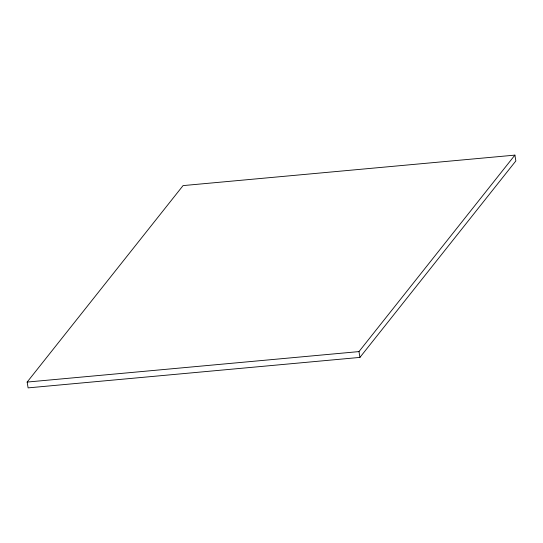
<?xml version="1.0" encoding="UTF-8"?>
<svg xmlns="http://www.w3.org/2000/svg" width="543" height="543" viewBox="0 0 543 543"><rect width="100%" height="100%" fill="white"/><g stroke="black" fill="none" stroke-linecap="round" stroke-linejoin="round"><path stroke-width="0.81" d="M27.15 382.068L183.066 185.597L514.9 155.122L515.85 160.932L359.934 357.403L28.1 387.878L27.15 382.068L358.984 351.592L514.9 155.122M358.984 351.592L359.934 357.403"/></g></svg>
